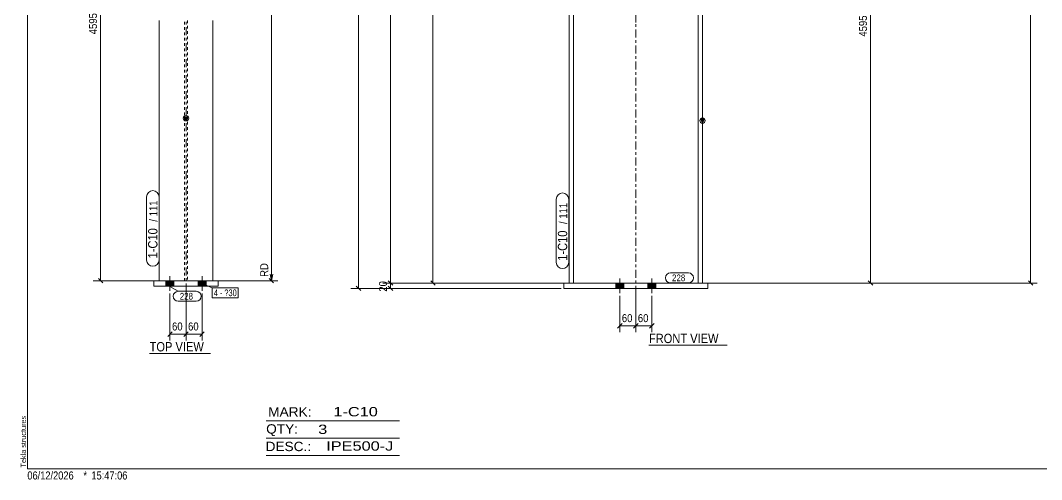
# Model space of a CAD drawing. Header units: millimetres. Extents: x 2 to 579, y 1 to 825.
# Drawn here: x 2.4 to 385.1, y 1 to 173 of the extents above; entities that cross this region are included whole.
import ezdxf

# ---------------------------------------------------------------- set-up
doc = ezdxf.new("R2010")
doc.units = ezdxf.units.MM
for name, pattern in [('XKITLINE00', [0]), ('XKITLINE01', [4, 1, -1, 1, -1]), ('XKITLINE03', [6, 3, -1, 1, -1])]:
    doc.linetypes.add(name, pattern=pattern)
for name, color, linetype, lineweight in [('Bolt', 3, 'Continuous', 0), ('BoltMark', 7, 'Continuous', 0), ('Dimensions', 7, 'Continuous', 0), ('DrawingSheet', 5, 'Continuous', 0), ('OtherObjectType', 7, 'Continuous', 0), ('Part', 2, 'Continuous', 0), ('PartMark', 7, 'Continuous', 0)]:
    doc.layers.add(name, color=color, linetype=linetype, lineweight=lineweight)
doc.styles.add('ARIAL', font='ARIAL.TTF')
doc.styles.add('ARIAL_NARROW', font='ARIALN.TTF')

# ---------------------------------------------------------------- blocks, each defined once
blk = doc.blocks.new('*A14')
at = {"layer": 'Bolt'}
for points in [[(228.52, 74.61), (228.52, 72.61), (225.52, 72.61), (225.52, 74.61)], [(228.52, 74.61), (228.52, 72.61), (225.52, 72.61), (225.52, 74.61)], [(240.52, 74.61), (240.52, 72.61), (237.52, 72.61), (237.52, 74.61)], [(240.52, 74.61), (240.52, 72.61), (237.52, 72.61), (237.52, 74.61)]]:
    blk.add_hatch(color=3, dxfattribs=at).paths.add_polyline_path(points, flags=17)
at = {"layer": 'Bolt', "color": 3, "linetype": 'XKITLINE00', "lineweight": 0}
for p, q in [((225.52, 74.61), (225.52, 72.61)), ((225.52, 74.61), (225.52, 72.61)), ((227.02, 76.36), (227.02, 70.86)), ((227.02, 76.36), (227.02, 70.86)), ((228.52, 74.61), (228.52, 72.61)), ((228.52, 74.61), (228.52, 72.61)), ((237.52, 74.61), (237.52, 72.61)), ((237.52, 74.61), (237.52, 72.61)), ((239.02, 76.36), (239.02, 70.86)), ((239.02, 76.36), (239.02, 70.86)), ((240.52, 74.61), (240.52, 72.61)), ((240.52, 74.61), (240.52, 72.61))]:
    blk.add_line(p, q, dxfattribs=at)
blk = doc.blocks.new('*A16')
at = {"layer": 'Part'}
blk.add_hatch(color=2, dxfattribs=at).paths.add_polyline_path([(257.22, 136.01), (258.82, 136.01), (258.02, 134.61)], flags=17)
at = {"layer": 'Part', "color": 2, "linetype": 'XKITLINE00', "lineweight": 0}
for p, q in [((208.02, 704.16), (208.02, 172.21)), ((209.62, 703.04), (209.62, 172.21)), ((256.42, 172.21), (256.42, 670.33)), ((258.02, 172.21), (258.02, 669.21)), ((208.02, 172.11), (208.02, 74.61)), ((209.62, 172.11), (209.62, 74.61)), ((256.42, 74.61), (256.42, 172.11)), ((258.02, 74.61), (258.02, 172.11)), ((258.02, 134.61), (257.22, 136.01)), ((257.22, 136.01), (258.82, 136.01)), ((258.82, 136.01), (258.02, 134.61))]:
    blk.add_line(p, q, dxfattribs=at)
at = {"layer": 'Part', "color": 7, "linetype": 'XKITLINE03', "lineweight": 0}
for p, q in [((233.02, 172.21), (233.02, 696.68)), ((233.02, 64.61), (233.02, 172.11))]:
    blk.add_line(p, q, dxfattribs=at)
at = {"layer": 'Part', "color": 7, "linetype": 'XKITLINE01', "lineweight": 0}
blk.add_line((208.02, 74.61), (258.02, 74.61), dxfattribs=at)
at = {"layer": 'Part', "color": 2, "linetype": 'XKITLINE00', "lineweight": 0}
blk.add_circle((258.02, 135.51), 1, dxfattribs=at)
blk = doc.blocks.new('*A28')
at = {"layer": 'Part', "color": 2, "linetype": 'XKITLINE00', "lineweight": 0}
for p, q in [((260.02, 74.61), (206.02, 74.61)), ((206.02, 74.61), (206.02, 72.61)), ((260.02, 74.61), (260.02, 72.61)), ((260.02, 72.61), (206.02, 72.61))]:
    blk.add_line(p, q, dxfattribs=at)
blk = doc.blocks.new('*A42')
at = {"layer": 'Bolt'}
for points in [[(59.95, 75.49), (59.95, 73.49), (56.95, 73.49), (56.95, 75.49)], [(59.95, 75.49), (59.95, 73.49), (56.95, 73.49), (56.95, 75.49)], [(71.95, 75.49), (71.95, 73.49), (68.95, 73.49), (68.95, 75.49)], [(71.95, 75.49), (71.95, 73.49), (68.95, 73.49), (68.95, 75.49)]]:
    blk.add_hatch(color=3, dxfattribs=at).paths.add_polyline_path(points, flags=17)
at = {"layer": 'Bolt', "color": 3, "linetype": 'XKITLINE00', "lineweight": 0}
for p, q in [((58.45, 77.24), (58.45, 71.74)), ((58.45, 77.24), (58.45, 71.74)), ((70.45, 77.24), (70.45, 71.74)), ((70.45, 77.24), (70.45, 71.74)), ((56.95, 75.49), (56.95, 73.49)), ((56.95, 75.49), (56.95, 73.49)), ((59.95, 75.49), (59.95, 73.49)), ((59.95, 75.49), (59.95, 73.49)), ((68.95, 75.49), (68.95, 73.49)), ((68.95, 75.49), (68.95, 73.49)), ((71.95, 75.49), (71.95, 73.49)), ((71.95, 75.49), (71.95, 73.49))]:
    blk.add_line(p, q, dxfattribs=at)
blk = doc.blocks.new('*A44')
at = {"layer": 'Part'}
blk.add_hatch(color=2, dxfattribs=at).paths.add_polyline_path([(63.65, 136.89), (65.25, 136.89), (64.45, 135.49)], flags=17)
at = {"layer": 'Part', "color": 2, "linetype": 'XKITLINE00', "lineweight": 0}
for p, q in [((54.45, 172.99), (54.45, 75.49)), ((74.45, 172.99), (74.45, 75.49)), ((64.45, 135.49), (63.65, 136.89)), ((63.65, 136.89), (65.25, 136.89)), ((65.25, 136.89), (64.45, 135.49))]:
    blk.add_line(p, q, dxfattribs=at)
at = {"layer": 'Part', "color": 7, "linetype": 'XKITLINE01', "lineweight": 0}
for p, q in [((63.95, 75.49), (63.95, 172.99)), ((64.95, 172.99), (64.95, 75.49)), ((54.45, 75.49), (74.45, 75.49))]:
    blk.add_line(p, q, dxfattribs=at)
at = {"layer": 'Part', "color": 7, "linetype": 'XKITLINE03', "lineweight": 0}
blk.add_line((64.45, 65.49), (64.45, 172.99), dxfattribs=at)
at = {"layer": 'Part', "color": 2, "linetype": 'XKITLINE00', "lineweight": 0}
blk.add_circle((64.45, 136.39), 1, dxfattribs=at)
blk = doc.blocks.new('*A56')
at = {"layer": 'Part', "color": 2, "linetype": 'XKITLINE00', "lineweight": 0}
for p, q in [((52.45, 73.49), (52.45, 75.49)), ((52.45, 75.49), (76.45, 75.49)), ((76.45, 73.49), (52.45, 73.49)), ((76.45, 75.49), (76.45, 73.49))]:
    blk.add_line(p, q, dxfattribs=at)
blk = doc.blocks.new('*A84')
at = {"layer": 'DrawingSheet', "color": 5, "linetype": 'XKITLINE00', "lineweight": 0}
for p, q in [((5, 825), (5, 5)), ((5, 5), (579, 5))]:
    blk.add_line(p, q, dxfattribs=at)
at = {"layer": 'DrawingSheet', "color": 5, "style": 'ARIAL', "width": 0.85}
blk.add_text('Tekla structures', height=2, rotation=90, dxfattribs=at).set_placement((4.5, 5.5))
blk = doc.blocks.new('*A88')
at = {"layer": 'OtherObjectType', "color": 6, "linetype": 'XKITLINE00', "lineweight": 0}
for p, q in [((94.5, 23), (144.5, 23)), ((94.5, 16.5), (144.5, 16.5)), ((94.5, 10), (144.5, 10))]:
    blk.add_line(p, q, dxfattribs=at)
at = {"layer": 'OtherObjectType', "color": 6, "style": 'ARIAL_NARROW'}
for s, width, p in [('MARK:', 1.275, (95.27, 24.58)), ('1-C10', 1.525501, (119.69, 24.65)), ('QTY:', 1.275, (94.5, 18.19)), ('3', 1.525501, (113.99, 18.05)), ('IPE500-J', 1.525501, (117, 11.79)), ('DESC.:', 1.275, (94.29, 11.63))]:
    blk.add_text(s, height=3.5, dxfattribs=dict(at, width=width)).set_placement(p)
blk = doc.blocks.new('*A91')
at = {"layer": 'OtherObjectType', "color": 7, "style": 'ARIAL_NARROW', "width": 1.008832}
for s, p in [('06/12/2026', (4.99, 1)), ('*', (26, 1)), ('15:47:06', (29, 1))]:
    blk.add_text(s, height=3, dxfattribs=at).set_placement(p)
blk = doc.blocks.new('*A92')
at = {"layer": 'Dimensions', "color": 7, "linetype": 'XKITLINE00', "lineweight": 0}
for p, q in [((129.13, 72.61), (129.13, 722.68)), ((128.28, 73.46), (129.98, 71.76)), ((205.02, 72.61), (126.28, 72.61))]:
    blk.add_line(p, q, dxfattribs=at)
at = {"layer": 'Dimensions', "color": 3}
blk.add_point((129.13, 72.61), dxfattribs=at)
blk = doc.blocks.new('*A93')
at = {"layer": 'Dimensions', "color": 7, "linetype": 'XKITLINE00', "lineweight": 0}
for p, q in [((207.02, 74.61), (138.28, 74.61)), ((140.28, 75.46), (141.98, 73.76)), ((140.28, 73.46), (141.98, 71.76)), ((141.13, 72.61), (141.13, 74.61)), ((205.02, 72.61), (138.28, 72.61))]:
    blk.add_line(p, q, dxfattribs=at)
at = {"layer": 'Dimensions', "color": 3}
for p in [(141.13, 74.61), (141.13, 72.61)]:
    blk.add_point(p, dxfattribs=at)
at = {"layer": 'Dimensions', "color": 3, "style": 'ARIAL', "width": 0.85}
blk.add_text('20', height=3, rotation=90.0002, dxfattribs=at).set_placement((139.78, 71.38))
blk = doc.blocks.new('*A94')
at = {"layer": 'Dimensions', "color": 7, "linetype": 'XKITLINE00', "lineweight": 0}
for p, q in [((233.02, 73.61), (233.02, 56.21)), ((227.02, 69.86), (227.02, 56.21)), ((227.87, 59.46), (226.18, 57.76)), ((227.02, 58.61), (233.02, 58.61)), ((233.87, 59.46), (232.18, 57.76))]:
    blk.add_line(p, q, dxfattribs=at)
at = {"layer": 'Dimensions', "color": 3}
for p in [(227.02, 58.61), (233.02, 58.61)]:
    blk.add_point(p, dxfattribs=at)
at = {"layer": 'Dimensions', "color": 3, "style": 'ARIAL', "width": 0.85}
blk.add_text('60', height=3, dxfattribs=at).set_placement((227.8, 59.96))
blk = doc.blocks.new('*A95')
at = {"layer": 'Dimensions', "color": 7, "linetype": 'XKITLINE00', "lineweight": 0}
for p, q in [((233.02, 73.61), (233.02, 56.21)), ((239.02, 69.86), (239.02, 56.21)), ((233.87, 59.46), (232.18, 57.76)), ((233.02, 58.61), (239.02, 58.61)), ((239.87, 59.46), (238.18, 57.76))]:
    blk.add_line(p, q, dxfattribs=at)
at = {"layer": 'Dimensions', "color": 3}
for p in [(233.02, 58.61), (239.02, 58.61)]:
    blk.add_point(p, dxfattribs=at)
at = {"layer": 'Dimensions', "color": 3, "style": 'ARIAL', "width": 0.85}
blk.add_text('60', height=3, dxfattribs=at).set_placement((233.8, 59.96))
blk = doc.blocks.new('*A100')
at = {"layer": 'PartMark', "color": 7, "linetype": 'XKITLINE00', "lineweight": 0}
for p, q in [((246.01, 78.41), (252.77, 78.41)), ((246.01, 74.71), (252.77, 74.71))]:
    blk.add_line(p, q, dxfattribs=at)
for centre, start, end in [((246.01, 76.56), 90, 270), ((252.77, 76.56), 270, 90)]:
    blk.add_arc(centre, 1.85, start, end, dxfattribs=at)
at = {"layer": 'PartMark', "color": 3, "style": 'ARIAL', "width": 0.85}
blk.add_text('228', height=2.5, dxfattribs=at).set_placement((246.61, 75.31))
blk = doc.blocks.new('*A104')
at = {"layer": 'PartMark', "color": 7, "linetype": 'XKITLINE00', "lineweight": 0}
for p, q in [((203.22, 82.36), (203.22, 106.01)), ((207.92, 82.36), (207.92, 106.01))]:
    blk.add_line(p, q, dxfattribs=at)
for centre, start, end in [((205.57, 106.01), 0, 180), ((205.57, 82.36), 180, 0)]:
    blk.add_arc(centre, 2.35, start, end, dxfattribs=at)
at = {"layer": 'PartMark', "color": 3, "style": 'ARIAL', "width": 0.85}
for s, p in [('111', (207.32, 98.73)), ('/', (207.32, 96.72))]:
    blk.add_text(s, height=3, rotation=90.0002, dxfattribs=at).set_placement(p)
at = {"layer": 'PartMark', "color": 1, "style": 'ARIAL', "width": 0.85}
blk.add_text('1-C10', height=3.5, rotation=90.0002, dxfattribs=at).set_placement((207.32, 82.96))
blk = doc.blocks.new('*A114')
at = {"layer": 'OtherObjectType', "color": 7, "linetype": 'XKITLINE00', "lineweight": 0}
blk.add_line((237.95, 51.36), (267.25, 51.36), dxfattribs=at)
at = {"layer": 'OtherObjectType', "color": 7, "style": 'ARIAL', "width": 0.85}
blk.add_text('FRONT VIEW', height=3.5, dxfattribs=at).set_placement((237.95, 52.11))
blk = doc.blocks.new('*A125')
at = {"layer": 'Dimensions', "color": 7, "linetype": 'XKITLINE00', "lineweight": 0}
for p, q in [((141.13, 74.61), (141.13, 704.16)), ((207.02, 74.61), (138.28, 74.61)), ((140.28, 75.46), (141.98, 73.76))]:
    blk.add_line(p, q, dxfattribs=at)
at = {"layer": 'Dimensions', "color": 3}
blk.add_point((141.13, 74.61), dxfattribs=at)
blk = doc.blocks.new('*A127')
at = {"layer": 'Dimensions', "color": 7, "linetype": 'XKITLINE00', "lineweight": 0}
for p, q in [((381.02, 74.61), (381.02, 597.23)), ((259.02, 74.61), (383.42, 74.61)), ((380.18, 75.46), (381.87, 73.76))]:
    blk.add_line(p, q, dxfattribs=at)
at = {"layer": 'Dimensions', "color": 3}
blk.add_point((381.02, 74.61), dxfattribs=at)
blk = doc.blocks.new('*A129')
at = {"layer": 'Dimensions', "color": 7, "linetype": 'XKITLINE00', "lineweight": 0}
for p, q in [((257.42, 268.21), (323.42, 268.21)), ((320.18, 269.06), (321.87, 267.36)), ((321.02, 74.61), (321.02, 268.21)), ((259.02, 74.61), (323.42, 74.61)), ((320.18, 75.46), (321.87, 73.76))]:
    blk.add_line(p, q, dxfattribs=at)
at = {"layer": 'Dimensions', "color": 3}
for p in [(321.02, 268.21), (321.02, 74.61)]:
    blk.add_point(p, dxfattribs=at)
at = {"layer": 'Dimensions', "color": 3, "style": 'ARIAL', "width": 0.85}
blk.add_text('4595', height=3, dxfattribs=at).set_placement((310.82, 269.41))
blk.add_text('4595', height=3, rotation=90.0002, dxfattribs=at).set_placement((319.67, 166.96))
blk = doc.blocks.new('*A131')
at = {"layer": 'Dimensions', "color": 7, "linetype": 'XKITLINE00', "lineweight": 0}
for p, q in [((207.02, 346.73), (154.17, 346.73)), ((156.18, 347.58), (157.87, 345.88)), ((157.02, 74.61), (157.02, 346.73)), ((207.02, 74.61), (154.17, 74.61)), ((156.18, 75.46), (157.87, 73.76))]:
    blk.add_line(p, q, dxfattribs=at)
at = {"layer": 'Dimensions', "color": 3}
for p in [(157.02, 346.73), (157.02, 74.61)]:
    blk.add_point(p, dxfattribs=at)
at = {"layer": 'Dimensions', "color": 3, "style": 'ARIAL', "width": 0.85}
blk.add_text('5380', height=3, dxfattribs=at).set_placement((158.32, 347.93))
blk.add_text('5380', height=3, rotation=90.0002, dxfattribs=at).set_placement((155.67, 206.22))
blk = doc.blocks.new('*A148')
at = {"layer": 'BoltMark', "color": 7, "linetype": 'XKITLINE00', "lineweight": 0}
for p, q in [((70.45, 74.49), (74.29, 72.8)), ((74.29, 72.8), (83.98, 72.8)), ((74.29, 69.1), (74.29, 72.8)), ((83.98, 69.1), (83.98, 72.8)), ((74.29, 69.1), (83.98, 69.1))]:
    blk.add_line(p, q, dxfattribs=at)
at = {"layer": 'BoltMark', "color": 3, "style": 'ARIAL_NARROW', "width": 0.85}
for s, p in [('4', (74.89, 69.7)), ('-', (77.16, 69.7)), ('?30', (78.82, 69.7))]:
    blk.add_text(s, height=2.5, dxfattribs=at).set_placement(p)
blk = doc.blocks.new('*A153')
at = {"layer": 'PartMark', "color": 7, "linetype": 'XKITLINE00', "lineweight": 0}
for p, q in [((57.28, 73.92), (61.52, 71.52)), ((61.52, 71.52), (68.28, 71.52)), ((61.52, 67.82), (68.28, 67.82))]:
    blk.add_line(p, q, dxfattribs=at)
for centre, start, end in [((61.52, 69.67), 90, 270), ((68.28, 69.67), 270, 90)]:
    blk.add_arc(centre, 1.85, start, end, dxfattribs=at)
at = {"layer": 'PartMark', "color": 3, "style": 'ARIAL', "width": 0.85}
blk.add_text('228', height=2.5, dxfattribs=at).set_placement((62.12, 68.42))
blk = doc.blocks.new('*A159')
at = {"layer": 'PartMark', "color": 7, "linetype": 'XKITLINE00', "lineweight": 0}
for p, q in [((49.65, 83.24), (49.65, 106.89)), ((54.35, 83.24), (54.35, 106.89))]:
    blk.add_line(p, q, dxfattribs=at)
for centre, start, end in [((52, 106.89), 0, 180), ((52, 83.24), 180, 0)]:
    blk.add_arc(centre, 2.35, start, end, dxfattribs=at)
at = {"layer": 'PartMark', "color": 3, "style": 'ARIAL', "width": 0.85}
for s, p in [('111', (53.75, 99.61)), ('/', (53.75, 97.6))]:
    blk.add_text(s, height=3, rotation=90.0002, dxfattribs=at).set_placement(p)
at = {"layer": 'PartMark', "color": 1, "style": 'ARIAL', "width": 0.85}
blk.add_text('1-C10', height=3.5, rotation=90.0002, dxfattribs=at).set_placement((53.75, 83.84))
blk = doc.blocks.new('*A163')
at = {"layer": 'OtherObjectType', "color": 7, "linetype": 'XKITLINE00', "lineweight": 0}
blk.add_line((50.81, 48.24), (73.64, 48.24), dxfattribs=at)
at = {"layer": 'OtherObjectType', "color": 7, "style": 'ARIAL', "width": 0.85}
blk.add_text('TOP VIEW', height=3.5, dxfattribs=at).set_placement((50.81, 48.99))
blk = doc.blocks.new('*A164')
at = {"layer": 'Dimensions', "color": 7, "linetype": 'XKITLINE00', "lineweight": 0}
for p, q in [((70.45, 298.8), (98.85, 298.8)), ((95.6, 299.64), (97.3, 297.95)), ((96.45, 75.49), (96.45, 298.8)), ((96.45, 82.71), (96.45, 75.49)), ((95.95, 77.99), (96.45, 75.49)), ((96.95, 77.99), (96.45, 75.49)), ((75.45, 75.49), (98.85, 75.49)), ((75.45, 75.49), (98.85, 75.49)), ((95.6, 76.34), (97.3, 74.64))]:
    blk.add_line(p, q, dxfattribs=at)
at = {"layer": 'Dimensions', "color": 3}
for p in [(96.45, 298.8), (96.45, 75.49)]:
    blk.add_point(p, dxfattribs=at)
at = {"layer": 'Dimensions', "color": 7}
blk.add_point((96.45, 75.49), dxfattribs=at)
at = {"layer": 'Dimensions', "color": 3, "style": 'ARIAL', "width": 0.85}
blk.add_text('4892', height=3, dxfattribs=at).set_placement((81.75, 300))
for s, p in [('4892', (95.1, 182.69)), ('RD', (95.25, 76.93))]:
    blk.add_text(s, height=3, rotation=90.0002, dxfattribs=at).set_placement(p)
blk = doc.blocks.new('*A167')
at = {"layer": 'Dimensions', "color": 7, "linetype": 'XKITLINE00', "lineweight": 0}
for p, q in [((53.95, 269.09), (29.6, 269.09)), ((31.6, 269.94), (33.3, 268.24)), ((32.45, 75.49), (32.45, 269.09)), ((53.45, 75.49), (29.6, 75.49)), ((31.6, 76.34), (33.3, 74.64))]:
    blk.add_line(p, q, dxfattribs=at)
at = {"layer": 'Dimensions', "color": 3}
for p in [(32.45, 269.09), (32.45, 75.49)]:
    blk.add_point(p, dxfattribs=at)
at = {"layer": 'Dimensions', "color": 3, "style": 'ARIAL', "width": 0.85}
blk.add_text('4595', height=3, dxfattribs=at).set_placement((33.75, 270.29))
blk.add_text('4595', height=3, rotation=90.0002, dxfattribs=at).set_placement((31.1, 167.84))
blk = doc.blocks.new('*A168')
at = {"layer": 'Dimensions', "color": 7, "linetype": 'XKITLINE00', "lineweight": 0}
for p, q in [((64.45, 74.49), (64.45, 53.09)), ((58.45, 70.74), (58.45, 53.09)), ((59.3, 56.34), (57.6, 54.64)), ((58.45, 55.49), (64.45, 55.49)), ((65.3, 56.34), (63.6, 54.64))]:
    blk.add_line(p, q, dxfattribs=at)
at = {"layer": 'Dimensions', "color": 3}
for p in [(58.45, 55.49), (64.45, 55.49)]:
    blk.add_point(p, dxfattribs=at)
at = {"layer": 'Dimensions', "color": 3, "style": 'ARIAL', "width": 0.85}
blk.add_text('60', height=3, dxfattribs=at).set_placement((59.22, 56.84))
blk = doc.blocks.new('*A169')
at = {"layer": 'Dimensions', "color": 7, "linetype": 'XKITLINE00', "lineweight": 0}
for p, q in [((64.45, 74.49), (64.45, 53.09)), ((70.45, 70.74), (70.45, 53.09)), ((65.3, 56.34), (63.6, 54.64)), ((64.45, 55.49), (70.45, 55.49)), ((71.3, 56.34), (69.6, 54.64))]:
    blk.add_line(p, q, dxfattribs=at)
at = {"layer": 'Dimensions', "color": 3}
for p in [(64.45, 55.49), (70.45, 55.49)]:
    blk.add_point(p, dxfattribs=at)
at = {"layer": 'Dimensions', "color": 3, "style": 'ARIAL', "width": 0.85}
blk.add_text('60', height=3, dxfattribs=at).set_placement((65.22, 56.84))

msp = doc.modelspace()

# ---------------------------------------------------------------- block references
at = {"lineweight": 0}
for name in ['*A84', '*A92', '*A125', '*A127', '*A131', '*A164', '*A167', '*A129', '*A159', '*A104', '*A42', '*A100', '*A56', '*A153', '*A168', '*A169', '*A148', '*A93', '*A28', '*A14', '*A94', '*A95', '*A114', '*A163', '*A88', '*A91']:
    msp.add_blockref(name, (0, 0), dxfattribs=at)
at = {"layer": 'Part', "lineweight": 0}
for name in ['*A44', '*A16']:
    msp.add_blockref(name, (0, 0), dxfattribs=at)

doc.saveas('drawing.dxf')
